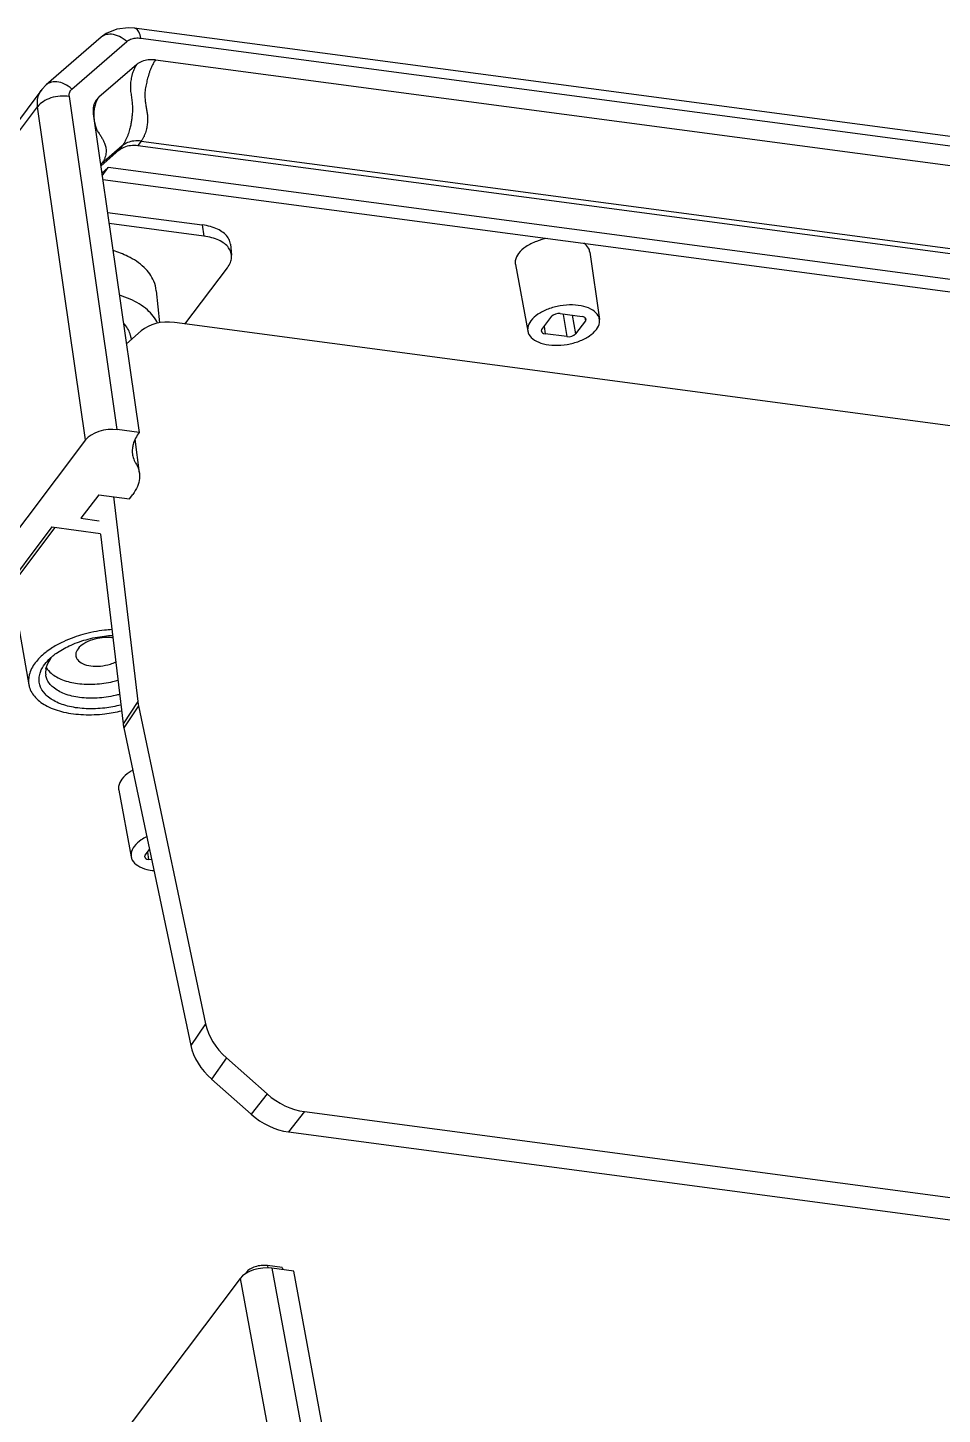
# Model space of a CAD drawing. Header units: millimetres. Extents: x 14343 to 15285, y -9166 to -7819.
# Drawn here: x 14917.1 to 14973.7, y -8835.3 to -8749.4 of the extents above; entities that cross this region are included whole.
import ezdxf

# ---------------------------------------------------------------- set-up
doc = ezdxf.new("R2010")
doc.units = ezdxf.units.MM

# ---------------------------------------------------------------- blocks, each defined once
blk = doc.blocks.new('u9')
at = {"color": 7, "linetype": 'Continuous'}
for p, q in [((-116.285, 334.091), (-31.587, 446.412)), ((-106.712, 282.145), (-21.997, 394.489)), ((-104.628, 287.541), (-27.69, 389.573)), ((-104.813, 287.566), (-28.794, 388.378)), ((-116.285, 334.091), (-120.283, 355.789)), ((-118.25, 333.458), (-122.248, 355.155)), ((-123.424, 354.379), (-119.602, 333.637)), ((-119.27, 325.014), (-258.154, 343.484)), ((-120.264, 323.76), (-259.242, 342.242)), ((-119.602, 333.637), (-118.25, 333.458)), ((-118.888, 333.422), (-118.919, 333.547)), ((-118.888, 333.422), (-117.966, 333.299)), ((-117.966, 333.299), (-117.996, 333.454)), ((-116.656, 333.721), (-116.662, 333.775)), ((-120.264, 323.76), (-119.27, 325.014)), ((-117.951, 322.663), (-116.957, 323.918)), ((-114.517, 321.755), (-116.957, 323.918)), ((-115.432, 320.432), (-117.951, 322.663)), ((-115.432, 320.432), (-114.517, 321.755)), ((-114.138, 318.33), (-113.223, 319.654)), ((-109.075, 299.984), (-113.223, 319.654)), ((-109.98, 298.612), (-114.138, 318.33)), ((-110.799, 308.159), (-110.604, 308.133)), ((-110.407, 307.868), (-110.665, 307.525)), ((-110.543, 307.687), (-110.604, 308.133)), ((-110.372, 307.978), (-110.407, 307.868)), ((-108.762, 303.836), (-109.533, 307.978)), ((-109.98, 298.612), (-109.075, 299.984)), ((-109.938, 298.358), (-109.033, 299.731)), ((-107.645, 287.978), (-109.033, 299.731)), ((-108.438, 285.66), (-109.938, 298.358)), ((-102.265, 292.011), (-103.196, 297.315)), ((-251.187, 293.362), (-112.208, 274.879)), ((-104.628, 287.541), (-107.64, 287.942)), ((-106.426, 287.004), (-107.547, 287.153)), ((-107.531, 285.539), (-106.426, 287.004)), ((-109.422, 285.791), (-109.627, 285.519)), ((-107.531, 285.539), (-109.422, 285.791)), ((-107.772, 266.006), (-248.529, 284.725)), ((-249.061, 284.02), (-108.117, 265.276)), ((-110.044, 284.202), (-109.781, 282.107)), ((-110.151, 263.636), (-249.646, 282.187)), ((-109.947, 263.907), (-249.441, 282.458)), ((-106.712, 282.145), (-103.742, 261.506)), ((-107.188, 261.944), (-110.03, 281.691)), ((-110.03, 281.691), (-108.677, 281.511)), ((-108.677, 281.511), (-105.707, 260.872)), ((-111.037, 258.608), (-252.341, 277.4)), ((-110.131, 257.256), (-252.762, 276.224)), ((-136.273, 274.37), (-136.512, 275.749)), ((-136.512, 275.749), (-135.159, 275.57)), ((-110.161, 275.396), (-109.24, 276.204)), ((-109.513, 275.781), (-109.538, 275.942)), ((-252.355, 275.605), (-109.725, 256.637)), ((-137.65, 274.766), (-137.036, 275.58)), ((-136.836, 274.419), (-137.036, 275.58)), ((-134.961, 275.304), (-135.575, 274.49)), ((-135.098, 275.124), (-135.159, 275.57)), ((-134.927, 275.414), (-134.961, 275.304)), ((-133.317, 271.273), (-134.088, 275.415)), ((-112.86, 274.966), (-115.489, 271.48)), ((-111.09, 272.902), (-111.293, 274.902)), ((-137.929, 270.513), (-138.528, 274.683)), ((-137.683, 274.65), (-137.65, 274.766)), ((-137.609, 274.553), (-137.65, 274.766)), ((-136.1, 274.321), (-137.453, 274.501)), ((-115.679, 270.026), (-115.747, 270.697)), ((-113.939, 268.831), (-114.032, 269.519)), ((-114.032, 269.519), (-108.166, 268.739)), ((-108.066, 268.05), (-113.939, 268.831)), ((-100.082, 266.359), (-103.742, 261.506)), ((-107.739, 265.777), (-108.117, 265.276)), ((-108.117, 265.276), (-107.743, 265.604)), ((-108.98, 263.931), (-107.702, 265.052)), ((-107.654, 265.186), (-108.775, 264.203)), ((-107.702, 265.052), (-107.646, 265.126)), ((-103.994, 260.447), (-100.343, 265.289)), ((-110.151, 263.636), (-109.947, 263.907)), ((-108.98, 263.931), (-108.775, 264.203)), ((-109.875, 258.891), (-107.533, 260.92)), ((-105.862, 260.412), (-109.26, 257.468)), ((-107.533, 260.92), (-107.366, 261.104)), ((-104.276, 260.146), (-103.994, 260.447)), ((-107.673, 257.202), (-104.275, 260.146))]:
    blk.add_line(p, q, dxfattribs=at)
blk.add_lwpolyline([(-109.724, 256.637), (-109.377, 256.611), (-108.645, 256.696), (-107.995, 256.968), (-107.675, 257.201)], dxfattribs=at)
for centre, radius, start, end in [((-105.394, 296.543), 1.157, 349.25063, 7.29424), ((-106.318, 297.026), 2.206, 321.94579, 322.97946), ((-106.772, 298.087), 3.299, 312.19707, 312.88775), ((-107.355, 298.798), 4.219, 305.81427, 306.98294), ((-107.395, 299.34), 5.117, 302.19879, 306.94679), ((-107.113, 298.961), 4.645, 306.98096, 308.73055), ((-106.573, 264.191), 1.419, 146.94296, 152.30498), ((-106.494, 264.141), 1.513, 142.9641, 146.9579), ((-108.413, 265.863), 1.079, 311.24718, 315.77655)]:
    blk.add_arc(centre, radius, start, end, dxfattribs=at)
for centre, major_axis, ratio, start_param, end_param in [((-117.638, 334.273), (1.48, 0.243), 0.53955, 4.199792, 5.768686), ((-118.794, 322.101), (-2.792, 2.111), 0.734463, -1.676516, -0.914035), ((-119.787, 320.847), (-2.792, 2.111), 0.734463, -1.676516, -0.914035), ((-116.36, 319.944), (2.8, -2.102), 0.734116, 0.697903, 1.460384), ((-117.275, 318.62), (2.8, -2.102), 0.734116, 0.697903, 1.460384), ((-110.768, 307.916), (0.395, 0.065), 0.538531, -0.01411, 1.056059), ((-112.213, 300.278), (2.801, -2.103), 0.733206, 0.610143, 0.69729), ((-113.118, 298.905), (2.801, -2.103), 0.733206, 0.610143, 0.69729), ((-108.066, 282.327), (1.48, 0.243), 0.53955, -2.083393, -0.514499), ((-136.675, 275.532), (0.395, 0.065), 0.538812, 1.056649, 2.627141), ((-135.322, 275.352), (0.395, 0.065), 0.538531, -0.01411, 1.056059), ((-112.692, 277.793), (-2.793, 2.116), 0.7329, -4.0536, -3.291119), ((-137.289, 274.718), (0.395, 0.065), 0.538531, -3.126657, -2.085533), ((-135.936, 274.538), (0.395, 0.065), 0.538812, -2.084943, -0.514452)]:
    blk.add_ellipse(centre, major_axis=major_axis, ratio=ratio, start_param=start_param, end_param=end_param, dxfattribs=at)
for points, start_tangent, end_tangent in [([(-117.966, 333.299), (-117.589, 333.294), (-117.209, 333.373), (-116.882, 333.522), (-116.656, 333.721)], (0.991273, -0.131826), (0.602075, 0.79844)), ([(-109.536, 307.977), (-109.605, 308.178), (-109.937, 308.52), (-110.496, 308.755), (-110.935, 308.832)], (-0.183401, 0.983038), (-0.995055, 0.099329)), ([(-109.721, 307.329), (-109.529, 307.762), (-109.536, 307.977)], (0.602075, 0.79844), (-0.183401, 0.983038)), ([(-110.493, 306.734), (-110.158, 306.928), (-109.721, 307.329)], (0.897609, 0.440792), (0.602075, 0.79844)), ([(-108.958, 303.162), (-108.758, 303.612), (-108.765, 303.836)], (0.602075, 0.79844), (-0.183329, 0.983052)), ([(-109.624, 302.615), (-109.411, 302.745), (-108.958, 303.162)], (0.874631, 0.48479), (0.602075, 0.79844)), ([(-103.197, 297.316), (-103.225, 297.445), (-103.605, 298.104), (-104.338, 298.642), (-105.348, 299.003), (-106.579, 299.166), (-107.9, 299.115), (-108.941, 298.93)], (-0.167454, 0.98588), (-0.972077, -0.234663)), ([(-108.898, 298.57), (-107.903, 298.755), (-106.758, 298.799), (-105.706, 298.659), (-104.83, 298.346), (-104.203, 297.886), (-103.874, 297.315), (-103.871, 296.681), (-103.917, 296.53)], (0.96865, 0.248428), (-0.341715, -0.939804)), ([(-108.821, 297.913), (-108.55, 297.981), (-107.427, 298.139), (-106.344, 298.101), (-105.405, 297.871), (-104.704, 297.47), (-104.309, 296.938), (-104.247, 296.69)], (0.964483, 0.264145), (0.127706, -0.991812)), ([(-104.586, 296.606), (-105.283, 297.004), (-106.214, 297.233), (-107.29, 297.271), (-108.404, 297.114), (-108.718, 297.034)], (-0.759813, 0.650142), (-0.962545, -0.271121)), ([(-103.596, 295.955), (-103.222, 296.706), (-103.197, 297.316)], (0.602075, 0.79844), (-0.167454, 0.98588)), ([(-104.275, 296.245), (-104.586, 296.606)], (-0.511064, 0.859543), (-0.759813, 0.650142)), ([(-103.917, 296.53), (-104.194, 296.034)], (-0.341715, -0.939804), (-0.602075, -0.79844)), ([(-106.112, 295.548), (-106.204, 295.758), (-106.53, 296.008), (-107.032, 296.148), (-107.635, 296.155), (-108.245, 296.029), (-108.586, 295.892)], (-0.196813, 0.980441), (-0.896261, -0.443527)), ([(-106.244, 295.087), (-106.103, 295.434), (-106.112, 295.548)], (0.602075, 0.79844), (-0.196813, 0.980441)), ([(-104.555, 295.643), (-104.816, 295.428)], (-0.740822, -0.671701), (-0.798789, -0.601612)), ([(-104.325, 296.099), (-104.556, 295.698)], (-0.370039, -0.929016), (-0.602075, -0.79844)), ([(-104.194, 296.034), (-104.526, 295.67)], (-0.602075, -0.79844), (-0.732671, -0.680583)), ([(-104.258, 296.327), (-104.325, 296.099)], (-0.187067, -0.982347), (-0.370039, -0.929016)), ([(-104.207, 295.337), (-103.596, 295.955)], (0.779967, 0.625821), (0.602075, 0.79844)), ([(-108.408, 294.421), (-108.342, 294.411), (-107.74, 294.404), (-107.13, 294.53), (-106.604, 294.77), (-106.244, 295.087)], (0.986902, -0.161323), (0.602075, 0.79844)), ([(-104.886, 295.377), (-105.688, 294.91), (-106.739, 294.523), (-107.883, 294.298), (-108.388, 294.256)], (-0.810893, -0.585195), (-0.998819, -0.048584)), ([(-105.983, 294.38), (-105.335, 294.647), (-104.668, 295.01)], (0.941167, 0.337943), (0.845769, 0.533549)), ([(-108.345, 293.896), (-107.886, 293.937), (-106.549, 294.2), (-105.983, 294.38)], (0.998004, 0.063152), (0.941167, 0.337943)), ([(-110.044, 284.202), (-110.048, 284.535), (-109.916, 285.029), (-109.627, 285.519)], (-0.123597, 0.992332), (0.602075, 0.79844)), ([(-109.613, 283.019), (-109.638, 283.155), (-109.768, 283.496), (-109.828, 283.605), (-109.943, 283.826), (-110.018, 284.055), (-110.044, 284.202)], (-0.13205, 0.991243), (-0.123597, 0.992332)), ([(-110.03, 281.691), (-109.655, 282.429), (-109.609, 282.675), (-109.613, 283.019)], (0.602075, 0.79844), (-0.13205, 0.991243)), ([(-134.091, 275.414), (-134.16, 275.615), (-134.492, 275.957), (-135.05, 276.192), (-135.747, 276.285), (-136.527, 276.227), (-137.266, 276.028), (-137.899, 275.706), (-138.336, 275.305)], (-0.183401, 0.983038), (-0.602075, -0.79844)), ([(-109.512, 275.78), (-109.492, 275.673), (-109.146, 275.002), (-109.07, 274.916)], (0.14845, -0.98892), (0.682628, -0.730766)), ([(-138.336, 275.305), (-138.528, 274.872), (-138.526, 274.683)], (-0.602075, -0.79844), (0.146215, -0.989253)), ([(-134.276, 274.765), (-134.084, 275.199), (-134.091, 275.414)], (0.602075, 0.79844), (-0.183401, 0.983038)), ([(-111.179, 274.93), (-110.536, 274.097), (-109.466, 273.426), (-108.822, 273.179)], (0.420521, -0.907283), (0.952007, -0.306075)), ([(-138.526, 274.683), (-138.452, 274.455), (-138.12, 274.114), (-137.561, 273.879), (-136.865, 273.786), (-136.085, 273.843), (-135.346, 274.042), (-134.713, 274.365), (-134.276, 274.765)], (0.146215, -0.989253), (0.602075, 0.79844)), ([(-111.088, 272.903), (-110.937, 272.308), (-110.338, 271.464), (-109.327, 270.774), (-108.421, 270.415)], (0.103468, -0.994633), (0.955126, -0.2962)), ([(-115.489, 271.48), (-115.674, 271.16), (-115.75, 270.838), (-115.747, 270.697)], (-0.602075, -0.79844), (0.101287, -0.994857)), ([(-135.294, 269.659), (-134.623, 269.848), (-133.966, 270.182), (-133.512, 270.598)], (0.981628, 0.190806), (0.602075, 0.79844)), ([(-133.512, 270.598), (-133.313, 271.048), (-133.32, 271.272)], (0.602075, 0.79844), (-0.183329, 0.983052)), ([(-115.747, 270.697), (-115.712, 270.528), (-115.564, 270.24), (-115.31, 269.987), (-114.961, 269.777), (-114.529, 269.619), (-114.032, 269.519)], (0.101287, -0.994857), (0.991273, -0.131826)), ([(-137.927, 270.513), (-137.85, 270.277), (-137.556, 269.956)], (0.146149, -0.989263), (0.813104, -0.582118)), ([(-115.678, 270.026), (-115.644, 269.854), (-115.493, 269.563), (-115.236, 269.306), (-114.881, 269.093), (-114.444, 268.933), (-113.939, 268.831)], (0.101287, -0.994857), (0.991273, -0.131826)), ([(-107.259, 262.444), (-107.297, 262.63), (-107.342, 262.778), (-107.388, 262.895), (-107.445, 263.001), (-107.512, 263.106), (-107.579, 263.206), (-107.642, 263.303), (-107.701, 263.398), (-107.754, 263.489), (-107.801, 263.578), (-107.847, 263.67), (-107.89, 263.771), (-107.928, 263.884), (-107.958, 264.011), (-107.976, 264.153), (-107.978, 264.31), (-107.958, 264.479), (-107.911, 264.66), (-107.829, 264.851)], (-0.164367, 0.986399), (0.464235, 0.885712)), ([(-109.501, 263.9), (-109.947, 263.907)], (-0.993897, -0.110315), (-0.991273, 0.131826)), ([(-109.875, 258.891), (-109.761, 259.081), (-109.672, 259.275), (-109.605, 259.466), (-109.557, 259.65), (-109.524, 259.826), (-109.502, 259.992), (-109.489, 260.153), (-109.486, 260.312), (-109.494, 260.472), (-109.513, 260.638), (-109.539, 260.807), (-109.564, 260.979), (-109.584, 261.145), (-109.598, 261.298), (-109.606, 261.442), (-109.61, 261.58), (-109.61, 261.716), (-109.606, 261.851), (-109.597, 261.986), (-109.584, 262.12), (-109.568, 262.251), (-109.549, 262.38), (-109.528, 262.507), (-109.503, 262.637), (-109.473, 262.774), (-109.436, 262.922), (-109.391, 263.079), (-109.337, 263.243), (-109.271, 263.412), (-109.192, 263.586), (-109.095, 263.76), (-108.98, 263.931)], (0.563472, 0.826135), (0.602074, 0.79844)), ([(-109.706, 263.629), (-109.307, 263.73)], (0.993897, 0.110315), (0.922678, 0.385571)), ([(-109.102, 264.001), (-109.501, 263.9)], (-0.922678, -0.385571), (-0.993897, -0.110315)), ([(-109.307, 263.73), (-108.98, 263.931)], (0.922678, 0.385571), (0.751963, 0.659205)), ([(-108.775, 264.203), (-109.102, 264.001)], (-0.751963, -0.659205), (-0.922678, -0.385571)), ([(-111.037, 258.608), (-110.916, 258.804), (-110.816, 258.998), (-110.732, 259.19), (-110.662, 259.377), (-110.604, 259.559), (-110.555, 259.732), (-110.513, 259.9), (-110.475, 260.066), (-110.44, 260.235), (-110.406, 260.418), (-110.383, 260.607), (-110.377, 260.788), (-110.384, 260.957), (-110.4, 261.108), (-110.419, 261.247), (-110.439, 261.38), (-110.46, 261.51), (-110.481, 261.639), (-110.502, 261.766), (-110.521, 261.891), (-110.535, 262.014), (-110.543, 262.135), (-110.546, 262.256), (-110.544, 262.379), (-110.536, 262.511), (-110.52, 262.652), (-110.496, 262.804), (-110.461, 262.962), (-110.413, 263.126), (-110.348, 263.296), (-110.262, 263.467), (-110.151, 263.636)], (0.564389, 0.825509), (0.602078, 0.798438)), ([(-110.151, 263.636), (-109.706, 263.629)], (0.991273, -0.131826), (0.993897, 0.110315)), ([(-107.235, 261.689), (-107.222, 261.825), (-107.217, 261.964), (-107.221, 262.111), (-107.234, 262.267), (-107.24, 262.314)], (0.135611, 0.990762), (-0.125711, 0.992067)), ([(-107.533, 260.92), (-107.43, 261.085), (-107.353, 261.247), (-107.298, 261.403)], (0.576782, 0.816898), (0.290687, 0.956818)), ([(-107.366, 261.104), (-107.306, 261.201), (-107.188, 261.551)], (0.576697, 0.816958), (0.156605, 0.987661)), ([(-107.298, 261.403), (-107.26, 261.551), (-107.235, 261.689)], (0.290687, 0.956818), (0.135611, 0.990762)), ([(-107.188, 261.551), (-107.188, 261.944)], (0.156605, 0.987661), (-0.142458, 0.989801)), ([(-105.707, 260.872), (-105.14, 260.849), (-104.568, 260.962), (-104.077, 261.192), (-103.742, 261.506)], (0.985738, -0.168289), (0.573357, 0.819305)), ([(-103.742, 261.506), (-103.728, 261.321), (-103.734, 261.141), (-103.76, 260.968), (-103.805, 260.803), (-103.87, 260.648), (-103.954, 260.504), (-103.994, 260.447)], (0.126624, -0.991951), (-0.602089, -0.798429)), ([(-105.707, 260.872), (-105.701, 260.804), (-105.702, 260.738), (-105.711, 260.674), (-105.727, 260.614), (-105.75, 260.556), (-105.781, 260.504), (-105.818, 260.455), (-105.862, 260.412)], (0.142461, -0.9898), (-0.755775, -0.654832)), ([(-105.862, 260.412), (-105.403, 260.101), (-104.924, 259.962), (-104.493, 260.016), (-104.276, 260.147)], (0.741627, -0.670813), (0.759097, 0.650977)), ([(-111.037, 258.608), (-110.593, 258.6), (-110.196, 258.697), (-109.875, 258.891)], (0.991273, -0.131828), (0.755771, 0.654836)), ([(-109.26, 257.468), (-109.502, 257.322), (-109.799, 257.25), (-110.131, 257.256)], (-0.75547, -0.655184), (-0.99127, 0.131849)), ([(-110.131, 257.256), (-110.001, 256.867), (-109.803, 256.66), (-109.724, 256.641)], (0.188329, -0.982106), (0.995144, -0.098431)), ([(-109.26, 257.468), (-108.802, 257.157), (-108.322, 257.018), (-107.891, 257.072), (-107.675, 257.201)], (0.741627, -0.670813), (0.760629, 0.649187))]:
    blk.add_spline(points, degree=3, dxfattribs=dict(at, start_tangent=start_tangent, end_tangent=end_tangent))

msp = doc.modelspace()

# ---------------------------------------------------------------- block references
at = {"rotation": 180}
msp.add_blockref('u9', (14813.948, -8492.81), dxfattribs=at)

doc.saveas('drawing.dxf')
